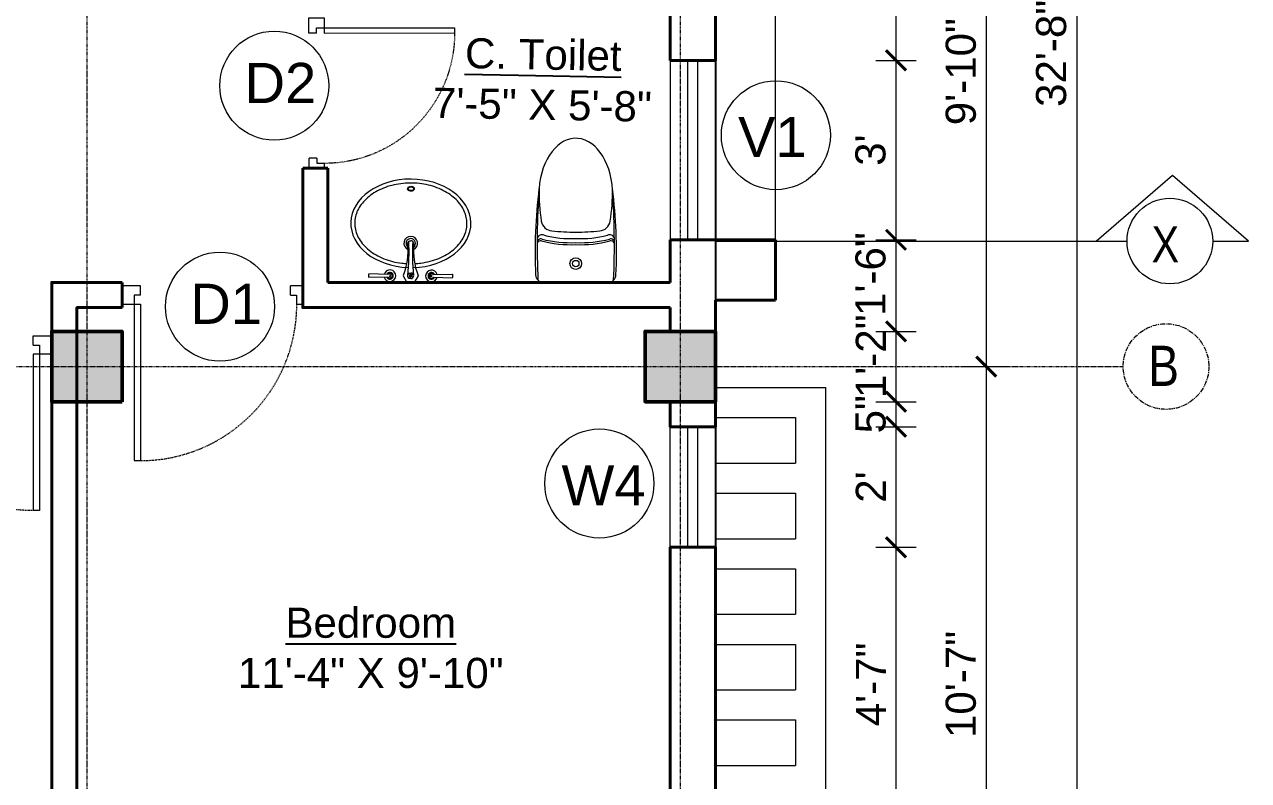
# Model space of a CAD drawing. Header units: inches. Extents: x 135267 to 147066, y -21506 to -19082.
# Drawn here: x 138991 to 139234.9, y -19735.4 to -19584.7 of the extents above; entities that cross this region are included whole.
import ezdxf

# ---------------------------------------------------------------- set-up
doc = ezdxf.new("R2010")
doc.units = ezdxf.units.IN
doc.header["$LTSCALE"] = 0.5
doc.header["$MEASUREMENT"] = 0
doc.header["$PDMODE"] = 66
doc.linetypes.add('CENTER', pattern=[2, 1.25, -0.25, 0.25, -0.25])
doc.linetypes.add('HIDDEN', pattern=[0.375, 0.25, -0.125])
for name, color, linetype, lineweight in [('Annotate-Lite.w', 177, 'Continuous', 9), ('Annotations-Bold.w', 177, 'Continuous', 13), ('C-COLUMN', 1, 'Continuous', 50), ('DIM', 4, 'Continuous', 5), ('DIM 1-100', 4, 'Continuous', 13), ('Door-Window.w', 4, 'Continuous', 15), ('Fixture-Fittings.w', 9, 'Continuous', 9), ('PARAPET', 50, 'Continuous', 13), ('TEXT', 220, 'Continuous', 9), ('Toilet', 7, 'Continuous', 25), ('wall', 1, 'Continuous', 40), ('window', 4, 'Continuous', 13)]:
    doc.layers.add(name, color=color, linetype=linetype, lineweight=lineweight)
doc.styles.add('ARAIL', font='ARIALN.TTF')
doc.styles.add('arial.', font='arial.ttf')
doc.styles.add('gaurav', font='arial.ttf')
doc.styles.get("Standard").update_dxf_attribs({"font": 'arial.ttf'})
doc.dimstyles.new('1 by 96', dxfattribs={"dimtxt": 6, "dimasz": 4, "dimexe": 4, "dimexo": 4, "dimgap": 2, "dimtad": 1, "dimdec": 0, "dimzin": 0, "dimdsep": 46, "dimlunit": 4, "dimtxsty": 'Standard', "dimblk": 'ARCHTICK', "dimcen": 0, "dimdle": 4, "dimadec": 0, "dimazin": 0, "dimtfac": 1, "dimtdec": 0, "dimtix": 1, "dimtofl": 0, "dimtmove": 1, "dimatfit": 3, "dimldrblk": 'ARCHTICK', "dimfxl": 4, "dimfxlon": 1, "dimtolj": 1, "dimtzin": 0, "dimlwd": -1, "dimlwe": -1, "dimarcsym": 0})

# ---------------------------------------------------------------- blocks, each defined once
blk = doc.blocks.new('3-0')
at = {"ltscale": 3}
for p, q in [((11063.05, 10097.68), (11065.97, 10099.9)), ((11065.97, 10099.9), (11066.71, 10098.92)), ((11063.05, 10097.68), (11064.53, 10095.73)), ((11065.25, 10097.81), (11066.71, 10098.92)), ((11065.99, 10096.84), (11065.25, 10097.81)), ((11065.99, 10096.84), (11064.53, 10095.73)), ((11085.5, 10074.13), (11110.32, 10092.96)), ((11111.05, 10091.97), (11110.32, 10092.96)), ((11086.24, 10073.15), (11111.05, 10091.97)), ((11084.04, 10073.02), (11082.57, 10071.91)), ((11084.04, 10073.02), (11084.78, 10072.04)), ((11084.78, 10072.04), (11086.24, 10073.15)), ((11086.24, 10073.15), (11085.5, 10074.13)), ((11087.72, 10071.2), (11086.24, 10073.15)), ((11082.57, 10071.91), (11084.79, 10068.98)), ((11084.79, 10068.98), (11087.72, 10071.2))]:
    blk.add_line(p, q, dxfattribs=at)
at = {"layer": 'Door-Window.w', "color": 9, "linetype": 'HIDDEN', "lineweight": 18}
blk.add_arc((11085.5, 10074.13), 31.16, 37.1906, 127.1465, dxfattribs=at)
blk = doc.blocks.new('tht')
for p in [(672498.79, -367827.02), (672511.67, -367827.02)]:
    blk.add_line(p, (672505.23, -367827.02))
for radius in [1.17, 0.634]:
    blk.add_circle((672505.23, -367823.24), radius)
for centre, radius, start, end in [((672598.59, -367820.91), 101.47, 172.8664, 182.5999), ((672667.29, -367819.26), 169.75, 176.3006, 182.4712), ((672541.19, -367808.57), 43.29, 179.6519, 188.297), ((672469.27, -367808.57), 43.29, 351.703, 0.3481), ((672411.87, -367820.91), 101.47, 357.4001, 7.1336), ((672343.17, -367819.26), 169.75, 357.5288, 3.6994), ((672500.68, -367814.39), 2.36, 190.4701, 264.6079), ((672509.78, -367814.39), 2.36, 275.3921, 349.5299), ((672498.28, -367819.07), 0.741, 72.3593, 185.9315), ((672498.21, -367819.43), 0.718, 73.3813, 156.4724), ((672498.46, -367818.44), 0.947, 62.2033, 161.9404), ((672504.3, -367795.78), 23.7, 255.6185, 272.2533), ((672504.3, -367795.78), 23.31, 255.6185, 272.2533), ((672504.3, -367796.55), 21.73, 255.6185, 272.4575), ((672505.55, -367762.72), 54.26, 264.6079, 269.6591), ((672504.91, -367762.72), 54.26, 270.3409, 275.3921), ((672506.16, -367796.55), 21.73, 267.5425, 284.3815), ((672506.16, -367795.78), 23.7, 267.7467, 284.3815), ((672506.16, -367795.78), 23.31, 267.7467, 284.3815), ((672512, -367818.44), 0.947, 18.0596, 117.7967), ((672512.18, -367819.07), 0.741, 354.0685, 107.6407), ((672512.25, -367819.43), 0.718, 23.5276, 106.6187), ((672498.79, -367825.44), 1.57, 182.5999, 270), ((672511.67, -367825.44), 1.57, 270, 357.4001)]:
    blk.add_arc(centre, radius, start, end)
blk.add_ellipse((672505.23, -367809.67), major_axis=(0, -11.39), ratio=0.648116, start_param=1.570796, end_param=4.592942)
blk = doc.blocks.new('A$C604E024C')
at = {"linetype": 'ByBlock'}
for p, q in [((-107.3, 6.3), (-198.2, 8.5)), ((-101.1, 4.4), (-101.1, -4.4)), ((-101.1, 4.4), (-100.5, 4.4)), ((-100.5, 4.4), (-100.5, 0.6)), ((-100.5, 0.6), (-96.6, 0.6)), ((-100.5, 0), (-100.5, -3.8)), ((-100.5, 0), (-96.6, 0)), ((-96.6, 4.4), (-96.6, 0.6)), ((-96.6, 4.4), (-96, 4.4)), ((-96, 4.4), (-96, -3.8)), ((-5.6, 4.4), (-5.6, -4.4)), ((-5.6, 4.4), (-5, 4.4)), ((-5, 4.4), (-5, -3.8)), ((0, 12.9), (0, -12.9)), ((1.2, 4.4), (1.2, -4.4)), ((1.2, 4.4), (3.5, 4.4)), ((1.8, 3.8), (1.8, 0.6)), ((1.8, 3.8), (3.5, 3.8)), ((1.8, 0.6), (3.5, 0.6)), ((100.4, 2.2), (101, 2.4)), ((107.3, 6.3), (198.2, 8.5)), ((199.2, 7.5), (199.2, -7.5)), ((-107.3, -6.3), (-198.2, -8.5)), ((-101.1, -4.4), (-100.5, -4.4)), ((-100.5, -3.8), (-100.5, -4.4)), ((-96.6, 0), (-96.6, -4.4)), ((-96.6, -4.4), (-96, -4.4)), ((-96, -3.8), (-96, -4.4)), ((-5.6, -4.4), (-1.2, -4.4)), ((-5, -3.8), (-1.2, -3.8)), ((-1.2, -3.8), (-1.2, -4.4)), ((1.2, -4.4), (3.5, -4.4)), ((1.8, 0), (1.8, -3.8)), ((1.8, 0), (3.5, 0)), ((1.8, -3.8), (3.5, -3.8)), ((100.4, -2.2), (101, -2.4)), ((107.3, -6.3), (198.2, -8.5))]:
    blk.add_line(p, q, dxfattribs=at)
for points in [[(34.8, -2.5), (34.8, -2.5, 0.267949), (34.8, 2.5), (19.6, 28.9, 0.267949), (15.2, 31.4), (-15.2, 31.4, 0.267949), (-19.6, 28.9), (-34.8, 2.5, 0.267949), (-34.8, -2.5)], [(0, 12.9), (-4.6, 12.9, 0.267949), (-8.9, 10.4), (-13.5, 2.5, 0.267949), (-13.5, -2.5), (-8.9, -10.4, 0.267949), (-4.6, -12.9), (0, -12.9)], [(0, 12.9), (4.6, 12.9, -0.267949), (8.9, 10.4), (13.5, 2.5, -0.267949), (13.5, -2.5), (8.9, -10.4, -0.267949), (4.6, -12.9), (0, -12.9)], [(-14.6, -149.3, 0.267949), (-14.6, -154.3), (-9.4, -163.2, 0.267949), (-5.1, -165.7), (0, -165.7)], [(14.6, -149.3, -0.267949), (14.6, -154.3), (9.5, -163.2, -0.267949), (5.2, -165.7), (0, -165.7)]]:
    blk.add_lwpolyline(points, format="xyb", dxfattribs=at)
for centre, radius, start, end in [((-148.2, 0), 51.6, 171.62848, 188.37152), ((-198.2, 7.5), 1, 88.57669, 180), ((-98.6, 0), 27.8, 193.93526, 166.06474), ((-98.6, 0), 16.1, 203.47719, 156.52281), ((-98.6, 0), 13.6, 207.82536, 152.17464), ((-98.6, 0), 10.7, 215.76651, 144.23349), ((3.5, 2.2), 2.2, 301.40481, 90), ((3.5, 2.2), 1.6, 270, 90.01417), ((3.5, -1.9), 2.5, 270, 62.70974), ((98.6, 0), 27.8, 13.93526, 346.06474), ((98.6, 0), 16.1, 23.47719, 336.52281), ((98.6, 0), 13.6, 27.82536, 332.17464), ((98.6, 0), 10.7, 35.76651, 324.23349), ((198.2, 7.5), 1, 0, 91.42331), ((-198.2, -7.5), 1, 180, 271.42331), ((-325.4, -117.3), 312.4, 354.13327, 21.56539), ((-1093.1, -109.8), 1085, 357.18281, 5.67785), ((3.5, -1.9), 1.9, 270, 90), ((1083.5, -109.3), 1075.4, 174.30277, 182.87364), ((324.5, -117.1), 311.5, 158.41566, 185.92552), ((198.2, -7.5), 1, 268.57669, 0)]:
    blk.add_arc(centre, radius, start, end, dxfattribs=at)
blk.add_ellipse((98.6, 0), major_axis=(0, 4.4), ratio=0.647537, start_param=-0.996154, end_param=4.137747, dxfattribs=at)
blk.add_open_spline([(100.4, 2.2), (100.2, 2.6), (100, 2.9), (99.5, 3.4), (99.3, 3.6), (98.9, 3.8), (98.7, 3.8), (98.6, 3.8), (98.4, 3.8), (98.1, 3.7), (97.7, 3.5), (97.5, 3.3), (97.1, 2.8), (96.9, 2.5), (96.6, 1.8), (96.5, 1.3), (96.3, 0.3), (96.3, -0.3), (96.5, -1.6), (96.7, -2.1), (97.1, -2.9), (97.4, -3.2), (97.9, -3.6), (98.1, -3.7), (98.6, -3.8), (98.8, -3.8), (99.3, -3.6), (99.6, -3.4), (100, -2.9), (100.2, -2.6), (100.4, -2.2)], degree=3, knots=[5.296065, 5.296065, 5.296065, 5.296065, 5.668493, 5.668493, 6.044953, 6.044953, 6.283185, 6.283185, 6.283185, 6.618814, 6.618814, 6.954443, 6.954443, 7.290072, 7.290072, 7.6257, 7.6257, 8.094621, 8.094621, 8.563542, 8.563542, 8.940002, 8.940002, 9.316461, 9.316461, 9.692921, 9.692921, 10.069381, 10.069381, 10.411893, 10.411893, 10.411893, 10.411893], dxfattribs=at)
blk = doc.blocks.new('basin')
for radius, start, end in [(1.14, 113.503, 66.2712), (0.79, 126.715, 52.8739)]:
    blk.add_arc((134195.31, -39122.53), radius, start, end)
blk.add_ellipse((134195.31, -39125.83), major_axis=(-9.97, 0), ratio=0.736887, start_param=4.757716, end_param=10.948885)
blk.add_ellipse((134195.31, -39131.57), major_axis=(0.448, 0), ratio=0.674502)
for points, knots in [([(134194.69, -39119.15), (134194.32, -39119.17), (134193.96, -39119.2), (134193.09, -39119.32), (134192.57, -39119.42), (134191.58, -39119.69), (134191.1, -39119.85), (134190.19, -39120.23), (134189.76, -39120.45), (134188.95, -39120.93), (134188.57, -39121.2), (134187.89, -39121.77), (134187.59, -39122.07), (134187.06, -39122.71), (134186.83, -39123.04), (134186.45, -39123.73), (134186.3, -39124.08), (134186.09, -39124.79), (134186.03, -39125.15), (134185.99, -39125.61), (134185.99, -39125.72), (134185.99, -39125.83), (134185.99, -39126.08), (134186.01, -39126.34), (134186.11, -39126.94), (134186.2, -39127.29), (134186.47, -39127.97), (134186.64, -39128.31), (134187.06, -39128.96), (134187.31, -39129.28), (134187.88, -39129.88), (134188.2, -39130.16), (134188.9, -39130.7), (134189.28, -39130.94), (134190.1, -39131.39), (134190.53, -39131.59), (134191.45, -39131.93), (134191.92, -39132.08), (134192.9, -39132.31), (134193.4, -39132.4), (134194.43, -39132.51), (134194.94, -39132.53), (134195.97, -39132.52), (134196.49, -39132.48), (134197.5, -39132.35), (134198, -39132.25), (134198.97, -39132), (134199.44, -39131.84), (134200.34, -39131.48), (134200.76, -39131.27), (134201.56, -39130.8), (134201.93, -39130.55), (134202.61, -39130), (134202.91, -39129.71), (134203.45, -39129.1), (134203.69, -39128.78), (134204.08, -39128.12), (134204.24, -39127.78), (134204.48, -39127.09), (134204.56, -39126.74), (134204.64, -39126.04), (134204.64, -39125.69), (134204.57, -39124.98), (134204.49, -39124.62), (134204.25, -39123.91), (134204.09, -39123.56), (134203.69, -39122.89), (134203.45, -39122.56), (134202.89, -39121.93), (134202.58, -39121.63), (134201.88, -39121.07), (134201.49, -39120.81), (134200.67, -39120.35), (134200.22, -39120.13), (134199.3, -39119.77), (134198.81, -39119.62), (134197.81, -39119.37), (134197.29, -39119.28), (134196.49, -39119.19), (134196.22, -39119.16), (134195.94, -39119.15)], [4.778413, 4.778413, 4.778413, 4.778413, 4.89303, 4.89303, 5.060537, 5.060537, 5.228045, 5.228045, 5.395552, 5.395552, 5.56306, 5.56306, 5.730567, 5.730567, 5.898075, 5.898075, 6.065582, 6.065582, 6.233089, 6.233089, 6.283185, 6.283185, 6.283185, 6.401225, 6.401225, 6.564378, 6.564378, 6.727532, 6.727532, 6.890685, 6.890685, 7.053839, 7.053839, 7.216992, 7.216992, 7.380146, 7.380146, 7.543299, 7.543299, 7.706452, 7.706452, 7.869606, 7.869606, 8.032759, 8.032759, 8.195913, 8.195913, 8.359066, 8.359066, 8.52222, 8.52222, 8.685373, 8.685373, 8.848527, 8.848527, 9.01168, 9.01168, 9.174834, 9.174834, 9.337987, 9.337987, 9.501141, 9.501141, 9.668648, 9.668648, 9.836155, 9.836155, 10.003663, 10.003663, 10.17117, 10.17117, 10.338678, 10.338678, 10.506185, 10.506185, 10.673693, 10.673693, 10.8412, 10.8412, 10.929386, 10.929386, 10.929386, 10.929386]), ([(134195.86, -39131.57), (134195.86, -39131.55), (134195.86, -39131.52), (134195.84, -39131.46), (134195.83, -39131.44), (134195.79, -39131.36), (134195.75, -39131.32), (134195.66, -39131.25), (134195.6, -39131.23), (134195.46, -39131.18), (134195.36, -39131.16), (134195.17, -39131.17), (134195.07, -39131.2), (134194.94, -39131.27), (134194.9, -39131.3), (134194.83, -39131.37), (134194.8, -39131.4), (134194.77, -39131.48), (134194.76, -39131.52), (134194.75, -39131.6), (134194.76, -39131.65), (134194.79, -39131.73), (134194.81, -39131.76), (134194.87, -39131.83), (134194.9, -39131.86), (134194.98, -39131.9), (134195.02, -39131.92), (134195.15, -39131.97), (134195.25, -39131.99), (134195.44, -39131.98), (134195.54, -39131.95), (134195.67, -39131.89), (134195.72, -39131.85), (134195.79, -39131.78), (134195.81, -39131.75), (134195.85, -39131.67), (134195.86, -39131.63), (134195.86, -39131.58), (134195.86, -39131.58), (134195.86, -39131.57)], [0, 0, 0, 0, 0.188397, 0.188397, 0.376794, 0.376794, 0.73698, 0.73698, 1.097166, 1.097166, 1.657793, 1.657793, 2.21842, 2.21842, 2.564182, 2.564182, 2.840364, 2.840364, 3.116547, 3.116547, 3.39273, 3.39273, 3.668913, 3.668913, 3.945096, 3.945096, 4.221279, 4.221279, 4.783807, 4.783807, 5.346334, 5.346334, 5.697184, 5.697184, 5.974645, 5.974645, 6.252106, 6.252106, 6.283185, 6.283185, 6.283185, 6.283185])]:
    blk.add_open_spline(points, degree=3, knots=knots)
at = {"xscale": 0.03499430959345774, "yscale": 0.03499430959345774, "zscale": 0.03499430959345774, "rotation": 359.9929103328581}
blk.add_blockref('A$C604E024C', (134195.31, -39117.12), dxfattribs=at)
blk = doc.blocks.new('_ArchTick')
at = {"color": 0, "linetype": 'ByBlock', "const_width": 0.15}
blk.add_lwpolyline([(-0.5, -0.5), (0.5, 0.5)], dxfattribs=at)
blk = doc.blocks.new('*D754')
at = {"layer": 'Defpoints', "color": 0, "transparency": 16777216}
for p in [(139128.68, -19688.89), (139164.68, -19688.89), (139128.68, -19743.54)]:
    blk.add_point(p, dxfattribs=at)
at = {"layer": 'DIM 1-100', "color": 0, "transparency": 16777216}
for p, q in [((139164.68, -19747.54), (139164.68, -19684.89)), ((139160.68, -19688.89), (139168.68, -19688.89)), ((139160.68, -19743.54), (139168.68, -19743.54))]:
    blk.add_line(p, q, dxfattribs=at)
at = {"layer": 'DIM 1-100', "color": 0, "transparency": 16777216, "xscale": 4, "yscale": 4, "zscale": 4}
for p, rotation in [((139164.68, -19688.89), 90), ((139164.68, -19743.54), 270)]:
    blk.add_blockref('_ArchTick', p, dxfattribs=dict(at, rotation=rotation))
at = {"layer": 'DIM 1-100', "color": 0, "transparency": 16777216, "insert": (139159.68, -19716.22), "char_height": 6, "attachment_point": 5, "rotation": 90}
blk.add_mtext('\\A1;4\'-7"', dxfattribs=at)
blk = doc.blocks.new('*D755')
at = {"layer": 'Defpoints', "color": 0, "transparency": 16777216}
for p in [(139128.68, -19664.89), (139164.68, -19664.89), (139128.68, -19688.89)]:
    blk.add_point(p, dxfattribs=at)
at = {"layer": 'DIM 1-100', "color": 0, "transparency": 16777216}
for p, q in [((139164.68, -19692.89), (139164.68, -19660.89)), ((139160.68, -19664.89), (139168.68, -19664.89)), ((139160.68, -19688.89), (139168.68, -19688.89))]:
    blk.add_line(p, q, dxfattribs=at)
at = {"layer": 'DIM 1-100', "color": 0, "transparency": 16777216, "xscale": 4, "yscale": 4, "zscale": 4}
for p, rotation in [((139164.68, -19664.89), 90), ((139164.68, -19688.89), 270)]:
    blk.add_blockref('_ArchTick', p, dxfattribs=dict(at, rotation=rotation))
at = {"layer": 'DIM 1-100', "color": 0, "transparency": 16777216, "insert": (139159.67, -19676.89), "char_height": 6, "attachment_point": 5, "rotation": 90}
blk.add_mtext("\\A1;2'", dxfattribs=at)
blk = doc.blocks.new('*D756')
at = {"layer": 'Defpoints', "color": 0, "transparency": 16777216}
for p in [(139128.68, -19659.89), (139164.68, -19659.89), (139128.68, -19664.89)]:
    blk.add_point(p, dxfattribs=at)
at = {"layer": 'DIM 1-100', "color": 0, "transparency": 16777216}
for p, q in [((139160.68, -19659.89), (139168.68, -19659.89)), ((139160.68, -19664.89), (139168.68, -19664.89))]:
    blk.add_line(p, q, dxfattribs=at)
at = {"layer": 'DIM 1-100', "color": 0, "transparency": 16777216, "insert": (139159.63, -19662.39), "char_height": 6, "attachment_point": 5, "rotation": 90}
blk.add_mtext('\\A1;5"', dxfattribs=at)
blk = doc.blocks.new('*D785')
at = {"layer": 'Defpoints', "color": 0, "transparency": 16777216}
for p in [(139128.68, -19645.89), (139164.68, -19645.89), (139128.68, -19659.89)]:
    blk.add_point(p, dxfattribs=at)
at = {"layer": 'DIM 1-100', "color": 0, "transparency": 16777216}
for p, q in [((139164.68, -19663.89), (139164.68, -19641.89)), ((139160.68, -19645.89), (139168.68, -19645.89)), ((139160.68, -19659.89), (139168.68, -19659.89))]:
    blk.add_line(p, q, dxfattribs=at)
at = {"layer": 'DIM 1-100', "color": 0, "transparency": 16777216, "xscale": 4, "yscale": 4, "zscale": 4}
for p, rotation in [((139164.68, -19645.89), 90), ((139164.68, -19659.89), 270)]:
    blk.add_blockref('_ArchTick', p, dxfattribs=dict(at, rotation=rotation))
at = {"layer": 'DIM 1-100', "color": 0, "transparency": 16777216, "insert": (139159.67, -19650.84), "char_height": 6, "attachment_point": 5, "rotation": 90}
blk.add_mtext('\\A1;1\'-2"', dxfattribs=at)
blk = doc.blocks.new('*D786')
at = {"layer": 'Defpoints', "color": 0, "transparency": 16777216}
for p in [(139128.68, -19627.64), (139164.68, -19627.64), (139128.68, -19645.89)]:
    blk.add_point(p, dxfattribs=at)
at = {"layer": 'DIM 1-100', "color": 0, "transparency": 16777216}
for p, q in [((139164.68, -19649.89), (139164.68, -19623.64)), ((139160.68, -19627.64), (139168.68, -19627.64)), ((139160.68, -19645.89), (139168.68, -19645.89))]:
    blk.add_line(p, q, dxfattribs=at)
at = {"layer": 'DIM 1-100', "color": 0, "transparency": 16777216, "xscale": 4, "yscale": 4, "zscale": 4}
for p, rotation in [((139164.68, -19627.64), 90), ((139164.68, -19645.89), 270)]:
    blk.add_blockref('_ArchTick', p, dxfattribs=dict(at, rotation=rotation))
at = {"layer": 'DIM 1-100', "color": 0, "transparency": 16777216, "insert": (139159.62, -19634.47), "char_height": 6, "attachment_point": 5, "rotation": 90}
blk.add_mtext('\\A1;1\'-6"', dxfattribs=at)
blk = doc.blocks.new('*D787')
at = {"layer": 'Defpoints', "color": 0, "transparency": 16777216}
for p in [(139128.68, -19591.89), (139164.68, -19591.89), (139128.68, -19627.64)]:
    blk.add_point(p, dxfattribs=at)
at = {"layer": 'DIM 1-100', "color": 0, "transparency": 16777216}
for p, q in [((139164.68, -19631.64), (139164.68, -19587.89)), ((139160.68, -19591.89), (139168.68, -19591.89)), ((139160.68, -19627.64), (139168.68, -19627.64))]:
    blk.add_line(p, q, dxfattribs=at)
at = {"layer": 'DIM 1-100', "color": 0, "transparency": 16777216, "xscale": 4, "yscale": 4, "zscale": 4}
for p, rotation in [((139164.68, -19591.89), 90), ((139164.68, -19627.64), 270)]:
    blk.add_blockref('_ArchTick', p, dxfattribs=dict(at, rotation=rotation))
at = {"layer": 'DIM 1-100', "color": 0, "transparency": 16777216, "insert": (139159.62, -19609.77), "char_height": 6, "attachment_point": 5, "rotation": 90}
blk.add_mtext("\\A1;3'", dxfattribs=at)
blk = doc.blocks.new('*D788')
at = {"layer": 'Defpoints', "color": 0, "transparency": 16777216}
for p in [(139128.68, -19542.39), (139164.68, -19542.39), (139128.68, -19591.89)]:
    blk.add_point(p, dxfattribs=at)
at = {"layer": 'DIM 1-100', "color": 0, "transparency": 16777216}
for p, q in [((139164.68, -19595.89), (139164.68, -19538.39)), ((139160.68, -19542.39), (139168.68, -19542.39)), ((139160.68, -19591.89), (139168.68, -19591.89))]:
    blk.add_line(p, q, dxfattribs=at)
at = {"layer": 'DIM 1-100', "color": 0, "transparency": 16777216, "xscale": 4, "yscale": 4, "zscale": 4}
for p, rotation in [((139164.68, -19542.39), 90), ((139164.68, -19591.89), 270)]:
    blk.add_blockref('_ArchTick', p, dxfattribs=dict(at, rotation=rotation))
at = {"layer": 'DIM 1-100', "color": 0, "transparency": 16777216, "insert": (139159.67, -19567.14), "char_height": 6, "attachment_point": 5, "rotation": 90}
blk.add_mtext('\\A1;4\'-2"', dxfattribs=at)
blk = doc.blocks.new('*D782')
at = {"layer": 'Defpoints', "color": 0, "transparency": 16777216}
for p in [(139128.68, -19652.89), (139182.68, -19652.89), (139128.68, -19779.54)]:
    blk.add_point(p, dxfattribs=at)
at = {"layer": 'DIM 1-100', "color": 0, "transparency": 16777216}
for p, q in [((139182.68, -19783.54), (139182.68, -19648.89)), ((139178.68, -19652.89), (139186.68, -19652.89)), ((139178.68, -19779.54), (139186.68, -19779.54))]:
    blk.add_line(p, q, dxfattribs=at)
at = {"layer": 'DIM 1-100', "color": 0, "transparency": 16777216, "xscale": 4, "yscale": 4, "zscale": 4}
for p, rotation in [((139182.68, -19652.89), 90), ((139182.68, -19779.54), 270)]:
    blk.add_blockref('_ArchTick', p, dxfattribs=dict(at, rotation=rotation))
at = {"layer": 'DIM 1-100', "color": 0, "transparency": 16777216, "insert": (139177.62, -19716.22), "char_height": 6, "attachment_point": 5, "rotation": 90}
blk.add_mtext('\\A1;10\'-7"', dxfattribs=at)
blk = doc.blocks.new('*D783')
at = {"layer": 'Defpoints', "color": 0, "transparency": 16777216}
for p in [(139128.68, -19535.39), (139182.68, -19535.39), (139128.68, -19652.89)]:
    blk.add_point(p, dxfattribs=at)
at = {"layer": 'DIM 1-100', "color": 0, "transparency": 16777216}
for p, q in [((139182.68, -19656.89), (139182.68, -19531.39)), ((139178.68, -19535.39), (139186.68, -19535.39)), ((139178.68, -19652.89), (139186.68, -19652.89))]:
    blk.add_line(p, q, dxfattribs=at)
at = {"layer": 'DIM 1-100', "color": 0, "transparency": 16777216, "xscale": 4, "yscale": 4, "zscale": 4}
for p, rotation in [((139182.68, -19535.39), 90), ((139182.68, -19652.89), 270)]:
    blk.add_blockref('_ArchTick', p, dxfattribs=dict(at, rotation=rotation))
at = {"layer": 'DIM 1-100', "color": 0, "transparency": 16777216, "insert": (139177.62, -19594.14), "char_height": 6, "attachment_point": 5, "rotation": 90}
blk.add_mtext('\\A1;9\'-10"', dxfattribs=at)
blk = doc.blocks.new('*D682')
at = {"layer": 'Defpoints', "color": 0, "transparency": 16777216}
for p in [(139128.68, -19394.44), (139128.68, -19786.54), (139200.68, -19786.54)]:
    blk.add_point(p, dxfattribs=at)
at = {"layer": 'DIM 1-100', "color": 0, "transparency": 16777216}
for p, q in [((139200.68, -19390.44), (139200.68, -19790.54)), ((139196.68, -19394.44), (139204.68, -19394.44)), ((139196.68, -19786.54), (139204.68, -19786.54))]:
    blk.add_line(p, q, dxfattribs=at)
at = {"layer": 'DIM 1-100', "color": 0, "transparency": 16777216, "xscale": 4, "yscale": 4, "zscale": 4}
for p, rotation in [((139200.68, -19394.44), 90), ((139200.68, -19786.54), 270)]:
    blk.add_blockref('_ArchTick', p, dxfattribs=dict(at, rotation=rotation))
at = {"layer": 'DIM 1-100', "color": 0, "transparency": 16777216, "insert": (139195.62, -19590.49), "char_height": 6, "attachment_point": 5, "rotation": 90}
blk.add_mtext('\\A1;32\'-8"', dxfattribs=at)

msp = doc.modelspace()

# ---------------------------------------------------------------- hatches: boundary and pattern name
at = {"layer": 'C-COLUMN'}
h = msp.add_hatch(color=256, dxfattribs=at)
h.dxf.hatch_style = 1
h.paths.add_polyline_path([(138996.45, -19645.89), (138996.45, -19659.89), (139010.45, -19659.89), (139010.45, -19645.89)])
h = msp.add_hatch(color=256, dxfattribs=at)
h.dxf.hatch_style = 1
h.paths.add_polyline_path([(139114.68, -19645.89), (139114.68, -19659.89), (139128.68, -19659.89), (139128.68, -19645.89)])

# ---------------------------------------------------------------- linework, layer by layer
at = {"layer": 'Annotate-Lite.w', "ltscale": 0.005}
for centre in [(139040.79, -19596.94), (139140.74, -19606.81), (139029.97, -19640.95), (139105.57, -19676.19)]:
    msp.add_circle(centre, 10.86, dxfattribs=at)
at = {"layer": 'Annotations-Bold.w', "linetype": 'CENTER', "ltscale": 0.3}
for p, q in [((139003.45, -19309.32), (139003.45, -19869.54)), ((139121.68, -19309.32), (139121.68, -19869.54)), ((138763.2, -19652.89), (139209.95, -19652.89))]:
    msp.add_line(p, q, dxfattribs=at)
at = {"layer": 'Annotations-Bold.w', "linetype": 'CENTER', "ltscale": 1.5}
msp.add_circle((139218.49, -19652.89), 8.53, dxfattribs=at)
at = {"layer": 'C-COLUMN'}
for points in [[(139010.45, -19659.89), (139010.45, -19645.89), (138996.45, -19645.89), (138996.45, -19659.89)], [(139128.68, -19659.89), (139128.68, -19645.89), (139114.68, -19645.89), (139114.68, -19659.89)]]:
    msp.add_lwpolyline(points, close=True, dxfattribs=at)
at = {"layer": 'Defpoints'}
msp.add_lwpolyline([(138885.92, -19384.86), (139128.68, -19394.44), (139128.68, -19786.54), (138825.29, -19786.43), (138885.92, -19384.86)], dxfattribs=at)
at = {"layer": 'DIM'}
for p, q in [((139119.68, -19688.89), (139119.68, -19664.89)), ((139123.18, -19688.89), (139123.18, -19664.89)), ((139125.18, -19688.89), (139125.18, -19664.89)), ((139128.68, -19664.89), (139128.68, -19688.89))]:
    msp.add_line(p, q, dxfattribs=at)
at = {"layer": 'PARAPET', "ltscale": 100}
for p, q in [((139140.68, -19627.64), (139140.68, -19566.39)), ((139128.68, -19657.06), (139150.68, -19657.06)), ((139128.68, -19657.06), (139144.68, -19657.06)), ((139150.68, -19808.87), (139150.68, -19657.06)), ((139128.68, -19663.06), (139144.68, -19663.06)), ((139144.68, -19663.06), (139144.68, -19672.12)), ((139128.68, -19672.12), (139144.68, -19672.12)), ((139128.68, -19678.12), (139144.68, -19678.12)), ((139144.68, -19678.12), (139144.68, -19687.18)), ((139128.68, -19687.18), (139144.68, -19687.18)), ((139128.68, -19693.18), (139144.68, -19693.18)), ((139144.68, -19693.18), (139144.68, -19702.24)), ((139128.68, -19702.24), (139144.68, -19702.24)), ((139128.68, -19708.24), (139144.68, -19708.24)), ((139144.68, -19708.24), (139144.68, -19717.3)), ((139128.68, -19717.3), (139144.68, -19717.3)), ((139128.68, -19723.3), (139144.68, -19723.3)), ((139144.68, -19723.3), (139144.68, -19732.36)), ((139128.68, -19732.36), (139144.68, -19732.36))]:
    msp.add_line(p, q, dxfattribs=at)
at = {"layer": 'TEXT'}
for points in [[(139227.78, -19627.89), (139234.92, -19627.89), (139219.78, -19614.81), (139204.64, -19627.89)], [(139128.68, -19627.89), (139210.71, -19627.89)]]:
    msp.add_lwpolyline(points, dxfattribs=at)
msp.add_circle((139219.25, -19627.89), 8.53, dxfattribs=at)
at = {"layer": 'Toilet', "linetype": 'HIDDEN', "ltscale": 100}
msp.add_line((139128.68, -19591.89), (139128.68, -19394.44), dxfattribs=at)
at = {"layer": 'wall'}
for p, q in [((139128.68, -19591.89), (139128.68, -19542.39)), ((139119.68, -19591.89), (139119.68, -19547.39)), ((139119.68, -19591.89), (139128.68, -19591.89)), ((139051.45, -19613.39), (139046.45, -19613.39)), ((139051.45, -19636.14), (139051.45, -19613.39)), ((139119.68, -19627.64), (139128.68, -19627.64)), ((139140.68, -19627.64), (139128.68, -19627.64)), ((139140.68, -19627.64), (139140.68, -19639.64)), ((139010.45, -19636.14), (139010.45, -19641.14)), ((139119.68, -19636.14), (139051.45, -19636.14)), ((139140.68, -19639.64), (139128.68, -19639.64)), ((139128.68, -19688.89), (139119.68, -19688.89)), ((139128.68, -19743.54), (139128.68, -19688.89))]:
    msp.add_line(p, q, dxfattribs=at)
for points in [[(139046.45, -19613.39), (139046.45, -19641.14), (139119.68, -19641.14)], [(139119.68, -19636.14), (139119.68, -19627.64)], [(139128.68, -19627.89), (139128.68, -19627.64)], [(138996.45, -19786.54), (138996.45, -19636.14), (139010.45, -19636.14)], [(139001.45, -19786.54), (139001.45, -19641.14), (139010.45, -19641.14)], [(139119.68, -19645.89), (139119.68, -19641.14)], [(139128.68, -19645.89), (139128.68, -19639.64)], [(139119.68, -19743.54), (139119.68, -19688.89)]]:
    msp.add_lwpolyline(points, dxfattribs=at)
msp.add_lwpolyline([(139128.68, -19664.89), (139128.68, -19659.89), (139119.68, -19659.89), (139119.68, -19664.89)], close=True, dxfattribs=at)
at = {"layer": 'window'}
for p, q in [((139119.68, -19591.89), (139119.68, -19627.64)), ((139123.18, -19627.64), (139123.18, -19591.89)), ((139125.18, -19627.64), (139125.18, -19591.89)), ((139128.68, -19627.64), (139128.68, -19591.89))]:
    msp.add_line(p, q, dxfattribs=at)

# ---------------------------------------------------------------- block references
at = {"layer": 'Door-Window.w', "linetype": 'ByBlock'}
for p, xscale, yscale, zscale, rotation in [((126618.13, -18499.49), -0.8331589850765497, 0.8331589850765497, 0.8331589850765497, 217.2669371386873), ((137689.89, -4723.08), 0.9997905232426019, 0.9997905232426019, 0.9997905232426019, 232.8094047608389), ((140317.01, -4733.04), -0.9997905232426018, 0.9997905232426019, 0.9997905232426019, 127.1905952391612)]:
    msp.add_blockref('3-0', p, dxfattribs=dict(at, xscale=xscale, yscale=yscale, zscale=zscale, rotation=rotation))
at = {"layer": 'Fixture-Fittings.w', "ltscale": 0.005, "rotation": 0.002832215059223271}
msp.add_blockref('tht', (-533422.54, 348157.63), dxfattribs=at)
at = {"layer": 'Fixture-Fittings.w', "ltscale": 0.005, "xscale": 1.2, "yscale": 1.2, "zscale": 1.2, "rotation": 179.8162792775196}
msp.add_blockref('basin', (299951, -67091.48), dxfattribs=at)

# ---------------------------------------------------------------- texts
at = {"layer": 'Annotate-Lite.w', "ltscale": 0.005, "char_height": 8, "attachment_point": 1, "style": 'gaurav'}
for s, insert in [('D2', (139034.87, -19592.39)), ('V1', (139133.2, -19603.16)), ('D1', (139024.05, -19636.39)), ('W4', (139098.02, -19672.54))]:
    msp.add_mtext_dynamic_manual_height_columns(s, width=8, gutter_width=100, heights=[0], dxfattribs=dict(at, insert=insert))
at = {"layer": 'Annotations-Bold.w', "linetype": 'CENTER', "ltscale": 1.5, "insert": (139214.95, -19648.75), "char_height": 8, "attachment_point": 1, "style": 'ARAIL'}
msp.add_mtext_dynamic_manual_height_columns('B', width=6.5393, gutter_width=100, heights=[0], dxfattribs=at)
at = {"layer": 'TEXT', "lineweight": -2, "insert": (139094.31, -19595.76), "char_height": 6, "width": 127.5059, "attachment_point": 5, "rotation": 358.9441, "style": 'arial.'}
msp.add_mtext('{\\LC. Toilet\\P}7\'-5" X 5\'-8"', dxfattribs=at)
at = {"layer": 'TEXT', "insert": (139215.6, -19624.94), "char_height": 7.2, "attachment_point": 1, "style": 'ARAIL'}
msp.add_mtext_dynamic_manual_height_columns('X', width=125.4648, gutter_width=90, heights=[0], dxfattribs=at)
at = {"layer": 'TEXT', "lineweight": -2, "insert": (139060.02, -19708.97), "char_height": 6, "width": 127.5059, "attachment_point": 5, "style": 'arial.'}
msp.add_mtext('{\\LBedroom\\P}11\'-4" X 9\'-10"', dxfattribs=at)

# ---------------------------------------------------------------- dimensions: what is measured, and where the dimension line sits
at = {"layer": 'DIM 1-100'}
for base, p1, p2, picture, middle in [((139200.68, -19786.54), (139128.68, -19394.44), (139128.68, -19786.54), '*D682', (139195.62, -19590.49)), ((139182.68338977, -19535.39210025), (139128.68338977, -19652.89210025), (139128.68338977, -19535.39210025), '*D783', (139177.61995185, -19594.14210025)), ((139164.68338977, -19542.39210025), (139128.68338977, -19591.89210025), (139128.68338977, -19542.39210025), '*D788', (139159.67111146, -19567.14210025)), ((139164.68, -19591.89), (139128.68, -19627.64), (139128.68, -19591.89), '*D787', (139159.62, -19609.77)), ((139182.68, -19652.89), (139128.68, -19779.54), (139128.68, -19652.89), '*D782', (139177.62, -19716.22)), ((139164.68, -19659.89), (139128.68, -19664.89), (139128.68, -19659.89), '*D756', (139159.63, -19662.39)), ((139164.68, -19664.89), (139128.68, -19688.89), (139128.68, -19664.89), '*D755', (139159.67, -19676.89)), ((139164.68, -19688.89), (139128.68, -19743.54), (139128.68, -19688.89), '*D754', (139159.68, -19716.22))]:
    dim = msp.add_linear_dim(base=base, p1=p1, p2=p2, angle=90, dimstyle='1 by 96', dxfattribs=at)
    dim.commit()
    dim.dimension.update_dxf_attribs({"geometry": picture, "text_midpoint": middle})
for base, p1, p2, picture, middle in [((139164.68, -19627.64), (139128.68, -19645.89), (139128.68, -19627.64), '*D786', (139164.68, -19634.47)), ((139164.68, -19645.89), (139128.68, -19659.89), (139128.68, -19645.89), '*D785', (139164.68, -19650.84))]:
    dim = msp.add_linear_dim(base=base, p1=p1, p2=p2, angle=90, dimstyle='1 by 96', dxfattribs=at)
    dim.commit()
    dim.dimension.update_dxf_attribs({"geometry": picture, "text_midpoint": middle, "dimtype": 160})

doc.saveas('drawing.dxf')
